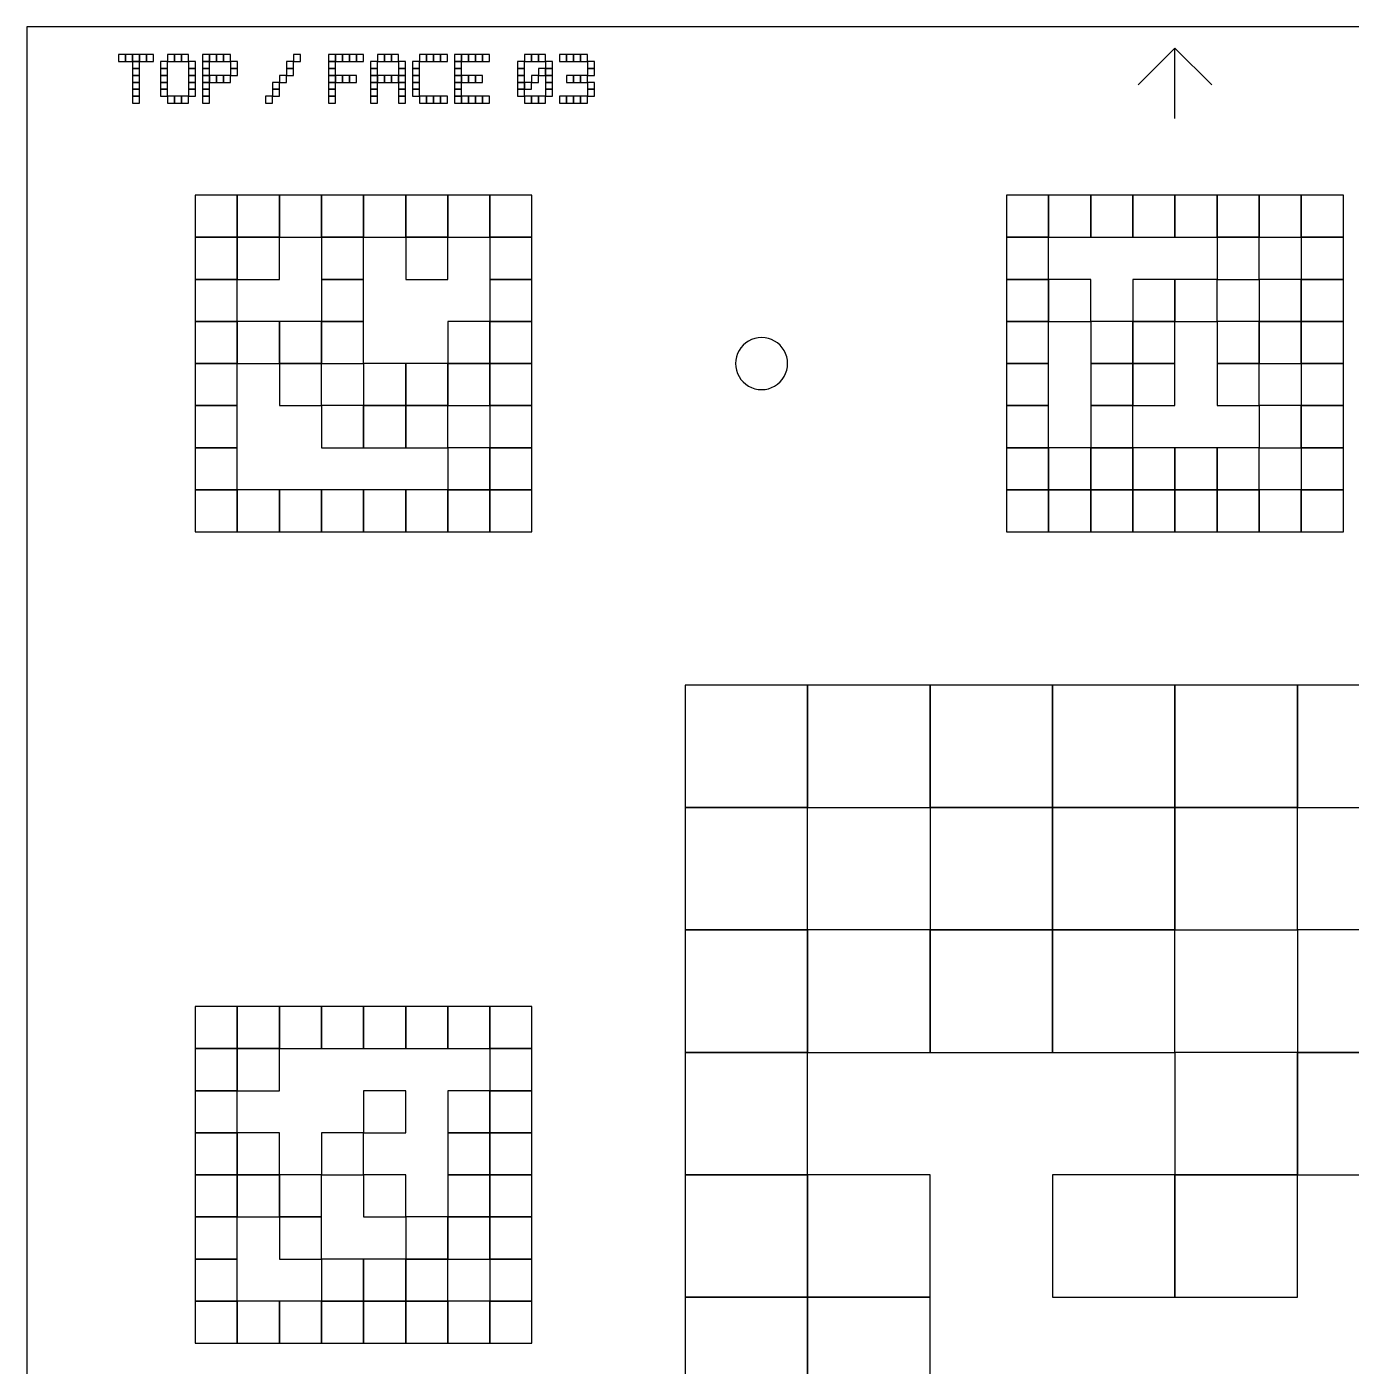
# Model space of a CAD drawing. Extents: x 0 to 150, y 0 to 150.
# Drawn here: x 0 to 86.5, y 62.5 to 150 of the extents above; entities that cross this region are included whole.
import ezdxf

# ---------------------------------------------------------------- set-up
doc = ezdxf.new("R2010")
doc.units = 0
for name, color, linetype in [('BLACK_POCKET', 7, 'CONTINUOUS'), ('BOARD_TEXT', 2, 'CONTINUOUS'), ('CUT', 1, 'CONTINUOUS'), ('MOUNT_HOLE', 5, 'CONTINUOUS'), ('ORIENTATION', 1, 'CONTINUOUS')]:
    doc.layers.add(name, color=color, linetype=linetype)

msp = doc.modelspace()

# ---------------------------------------------------------------- linework, layer by layer
at = {"layer": 'BLACK_POCKET'}
for p, q in [((13.75, 139), (11, 139)), ((11, 139), (11, 136.25)), ((13.75, 136.25), (13.75, 139)), ((16.5, 139), (13.75, 139)), ((13.75, 139), (13.75, 136.25)), ((16.5, 136.25), (16.5, 139)), ((19.25, 139), (16.5, 139)), ((16.5, 139), (16.5, 136.25)), ((19.25, 136.25), (19.25, 139)), ((22, 139), (19.25, 139)), ((19.25, 139), (19.25, 136.25)), ((22, 136.25), (22, 139)), ((24.75, 139), (22, 139)), ((22, 139), (22, 136.25)), ((24.75, 136.25), (24.75, 139)), ((27.5, 139), (24.75, 139)), ((24.75, 139), (24.75, 136.25)), ((27.5, 136.25), (27.5, 139)), ((30.25, 139), (27.5, 139)), ((27.5, 139), (27.5, 136.25)), ((30.25, 136.25), (30.25, 139)), ((33, 139), (30.25, 139)), ((30.25, 139), (30.25, 136.25)), ((33, 136.25), (33, 139)), ((66.75, 139), (64, 139)), ((64, 139), (64, 136.25)), ((66.75, 136.25), (66.75, 139)), ((69.5, 139), (66.75, 139)), ((66.75, 139), (66.75, 136.25)), ((69.5, 136.25), (69.5, 139)), ((72.25, 139), (69.5, 139)), ((69.5, 139), (69.5, 136.25)), ((72.25, 136.25), (72.25, 139)), ((75, 139), (72.25, 139)), ((72.25, 139), (72.25, 136.25)), ((75, 136.25), (75, 139)), ((77.75, 139), (75, 139)), ((75, 139), (75, 136.25)), ((77.75, 136.25), (77.75, 139)), ((80.5, 139), (77.75, 139)), ((77.75, 139), (77.75, 136.25)), ((80.5, 136.25), (80.5, 139)), ((83.25, 139), (80.5, 139)), ((80.5, 139), (80.5, 136.25)), ((83.25, 136.25), (83.25, 139)), ((86, 139), (83.25, 139)), ((83.25, 139), (83.25, 136.25)), ((86, 136.25), (86, 139)), ((11, 136.25), (13.75, 136.25)), ((13.75, 136.25), (11, 136.25)), ((11, 136.25), (11, 133.5)), ((13.75, 136.25), (16.5, 136.25)), ((13.75, 133.5), (13.75, 136.25)), ((16.5, 136.25), (13.75, 136.25)), ((13.75, 136.25), (13.75, 133.5)), ((16.5, 136.25), (19.25, 136.25)), ((16.5, 133.5), (16.5, 136.25)), ((19.25, 136.25), (22, 136.25)), ((22, 136.25), (19.25, 136.25)), ((19.25, 136.25), (19.25, 133.5)), ((22, 136.25), (24.75, 136.25)), ((22, 133.5), (22, 136.25)), ((24.75, 136.25), (27.5, 136.25)), ((27.5, 136.25), (24.75, 136.25)), ((24.75, 136.25), (24.75, 133.5)), ((27.5, 136.25), (30.25, 136.25)), ((27.5, 133.5), (27.5, 136.25)), ((30.25, 136.25), (33, 136.25)), ((33, 136.25), (30.25, 136.25)), ((30.25, 136.25), (30.25, 133.5)), ((33, 133.5), (33, 136.25)), ((64, 136.25), (66.75, 136.25)), ((66.75, 136.25), (64, 136.25)), ((64, 136.25), (64, 133.5)), ((66.75, 136.25), (69.5, 136.25)), ((66.75, 133.5), (66.75, 136.25)), ((69.5, 136.25), (72.25, 136.25)), ((72.25, 136.25), (75, 136.25)), ((75, 136.25), (77.75, 136.25)), ((77.75, 136.25), (80.5, 136.25)), ((80.5, 136.25), (77.75, 136.25)), ((77.75, 136.25), (77.75, 133.5)), ((80.5, 136.25), (83.25, 136.25)), ((80.5, 133.5), (80.5, 136.25)), ((83.25, 136.25), (86, 136.25)), ((86, 136.25), (83.25, 136.25)), ((83.25, 136.25), (83.25, 133.5)), ((86, 133.5), (86, 136.25)), ((11, 133.5), (13.75, 133.5)), ((13.75, 133.5), (11, 133.5)), ((11, 133.5), (11, 130.75)), ((13.75, 133.5), (16.5, 133.5)), ((13.75, 130.75), (13.75, 133.5)), ((19.25, 133.5), (22, 133.5)), ((22, 133.5), (19.25, 133.5)), ((19.25, 133.5), (19.25, 130.75)), ((22, 130.75), (22, 133.5)), ((24.75, 133.5), (27.5, 133.5)), ((30.25, 133.5), (33, 133.5)), ((33, 133.5), (30.25, 133.5)), ((30.25, 133.5), (30.25, 130.75)), ((33, 130.75), (33, 133.5)), ((64, 133.5), (66.75, 133.5)), ((66.75, 133.5), (64, 133.5)), ((64, 133.5), (64, 130.75)), ((66.75, 130.75), (66.75, 133.5)), ((69.5, 133.5), (66.75, 133.5)), ((66.75, 133.5), (66.75, 130.75)), ((69.5, 130.75), (69.5, 133.5)), ((75, 133.5), (72.25, 133.5)), ((72.25, 133.5), (72.25, 130.75)), ((75, 130.75), (75, 133.5)), ((77.75, 133.5), (75, 133.5)), ((75, 133.5), (75, 130.75)), ((77.75, 133.5), (80.5, 133.5)), ((77.75, 130.75), (77.75, 133.5)), ((83.25, 133.5), (80.5, 133.5)), ((80.5, 133.5), (80.5, 130.75)), ((83.25, 133.5), (86, 133.5)), ((83.25, 130.75), (83.25, 133.5)), ((86, 133.5), (83.25, 133.5)), ((83.25, 133.5), (83.25, 130.75)), ((86, 130.75), (86, 133.5)), ((11, 130.75), (13.75, 130.75)), ((13.75, 130.75), (11, 130.75)), ((11, 130.75), (11, 128)), ((13.75, 128), (13.75, 130.75)), ((16.5, 130.75), (13.75, 130.75)), ((13.75, 130.75), (13.75, 128)), ((16.5, 128), (16.5, 130.75)), ((19.25, 130.75), (16.5, 130.75)), ((16.5, 130.75), (16.5, 128)), ((19.25, 130.75), (22, 130.75)), ((19.25, 128), (19.25, 130.75)), ((22, 130.75), (19.25, 130.75)), ((19.25, 130.75), (19.25, 128)), ((22, 128), (22, 130.75)), ((30.25, 130.75), (27.5, 130.75)), ((27.5, 130.75), (27.5, 128)), ((30.25, 130.75), (33, 130.75)), ((30.25, 128), (30.25, 130.75)), ((33, 130.75), (30.25, 130.75)), ((30.25, 130.75), (30.25, 128)), ((33, 128), (33, 130.75)), ((64, 130.75), (66.75, 130.75)), ((66.75, 130.75), (64, 130.75)), ((64, 130.75), (64, 128)), ((66.75, 130.75), (69.5, 130.75)), ((66.75, 128), (66.75, 130.75)), ((72.25, 130.75), (69.5, 130.75)), ((69.5, 130.75), (69.5, 128)), ((72.25, 130.75), (75, 130.75)), ((72.25, 128), (72.25, 130.75)), ((75, 130.75), (72.25, 130.75)), ((72.25, 130.75), (72.25, 128)), ((75, 130.75), (77.75, 130.75)), ((75, 128), (75, 130.75)), ((80.5, 130.75), (77.75, 130.75)), ((77.75, 130.75), (77.75, 128)), ((80.5, 130.75), (83.25, 130.75)), ((80.5, 128), (80.5, 130.75)), ((83.25, 130.75), (80.5, 130.75)), ((80.5, 130.75), (80.5, 128)), ((83.25, 130.75), (86, 130.75)), ((83.25, 128), (83.25, 130.75)), ((86, 130.75), (83.25, 130.75)), ((83.25, 130.75), (83.25, 128)), ((86, 128), (86, 130.75)), ((11, 128), (13.75, 128)), ((13.75, 128), (11, 128)), ((11, 128), (11, 125.25)), ((13.75, 128), (16.5, 128)), ((13.75, 125.25), (13.75, 128)), ((16.5, 128), (19.25, 128)), ((19.25, 128), (16.5, 128)), ((16.5, 128), (16.5, 125.25)), ((19.25, 128), (22, 128)), ((19.25, 125.25), (19.25, 128)), ((24.75, 128), (22, 128)), ((22, 128), (22, 125.25)), ((24.75, 125.25), (24.75, 128)), ((27.5, 128), (24.75, 128)), ((24.75, 128), (24.75, 125.25)), ((27.5, 128), (30.25, 128)), ((27.5, 125.25), (27.5, 128)), ((30.25, 128), (27.5, 128)), ((27.5, 128), (27.5, 125.25)), ((30.25, 128), (33, 128)), ((30.25, 125.25), (30.25, 128)), ((33, 128), (30.25, 128)), ((30.25, 128), (30.25, 125.25)), ((33, 125.25), (33, 128)), ((64, 128), (66.75, 128)), ((66.75, 128), (64, 128)), ((64, 128), (64, 125.25)), ((66.75, 125.25), (66.75, 128)), ((69.5, 128), (72.25, 128)), ((72.25, 128), (69.5, 128)), ((69.5, 128), (69.5, 125.25)), ((72.25, 128), (75, 128)), ((72.25, 125.25), (72.25, 128)), ((75, 128), (72.25, 128)), ((72.25, 128), (72.25, 125.25)), ((75, 125.25), (75, 128)), ((77.75, 128), (80.5, 128)), ((80.5, 128), (77.75, 128)), ((77.75, 128), (77.75, 125.25)), ((80.5, 128), (83.25, 128)), ((80.5, 125.25), (80.5, 128)), ((83.25, 128), (86, 128)), ((86, 128), (83.25, 128)), ((83.25, 128), (83.25, 125.25)), ((86, 125.25), (86, 128)), ((11, 125.25), (13.75, 125.25)), ((13.75, 125.25), (11, 125.25)), ((11, 125.25), (11, 122.5)), ((13.75, 122.5), (13.75, 125.25)), ((16.5, 125.25), (19.25, 125.25)), ((22, 125.25), (19.25, 125.25)), ((19.25, 125.25), (19.25, 122.5)), ((22, 125.25), (24.75, 125.25)), ((22, 122.5), (22, 125.25)), ((24.75, 125.25), (22, 125.25)), ((22, 125.25), (22, 122.5)), ((24.75, 125.25), (27.5, 125.25)), ((24.75, 122.5), (24.75, 125.25)), ((27.5, 125.25), (24.75, 125.25)), ((24.75, 125.25), (24.75, 122.5)), ((27.5, 125.25), (30.25, 125.25)), ((27.5, 122.5), (27.5, 125.25)), ((30.25, 125.25), (33, 125.25)), ((33, 125.25), (30.25, 125.25)), ((30.25, 125.25), (30.25, 122.5)), ((33, 122.5), (33, 125.25)), ((64, 125.25), (66.75, 125.25)), ((66.75, 125.25), (64, 125.25)), ((64, 125.25), (64, 122.5)), ((66.75, 122.5), (66.75, 125.25)), ((69.5, 125.25), (72.25, 125.25)), ((72.25, 125.25), (69.5, 125.25)), ((69.5, 125.25), (69.5, 122.5)), ((72.25, 125.25), (75, 125.25)), ((72.25, 122.5), (72.25, 125.25)), ((77.75, 125.25), (80.5, 125.25)), ((83.25, 125.25), (80.5, 125.25)), ((80.5, 125.25), (80.5, 122.5)), ((83.25, 125.25), (86, 125.25)), ((83.25, 122.5), (83.25, 125.25)), ((86, 125.25), (83.25, 125.25)), ((83.25, 125.25), (83.25, 122.5)), ((86, 122.5), (86, 125.25)), ((11, 122.5), (13.75, 122.5)), ((13.75, 122.5), (11, 122.5)), ((11, 122.5), (11, 119.75)), ((13.75, 119.75), (13.75, 122.5)), ((19.25, 122.5), (22, 122.5)), ((22, 122.5), (24.75, 122.5)), ((24.75, 122.5), (27.5, 122.5)), ((30.25, 122.5), (27.5, 122.5)), ((27.5, 122.5), (27.5, 119.75)), ((30.25, 122.5), (33, 122.5)), ((30.25, 119.75), (30.25, 122.5)), ((33, 122.5), (30.25, 122.5)), ((30.25, 122.5), (30.25, 119.75)), ((33, 119.75), (33, 122.5)), ((64, 122.5), (66.75, 122.5)), ((66.75, 122.5), (64, 122.5)), ((64, 122.5), (64, 119.75)), ((66.75, 119.75), (66.75, 122.5)), ((69.5, 122.5), (66.75, 122.5)), ((66.75, 122.5), (66.75, 119.75)), ((69.5, 122.5), (72.25, 122.5)), ((69.5, 119.75), (69.5, 122.5)), ((72.25, 122.5), (69.5, 122.5)), ((69.5, 122.5), (69.5, 119.75)), ((72.25, 119.75), (72.25, 122.5)), ((75, 122.5), (72.25, 122.5)), ((72.25, 122.5), (72.25, 119.75)), ((75, 119.75), (75, 122.5)), ((77.75, 122.5), (75, 122.5)), ((75, 122.5), (75, 119.75)), ((77.75, 119.75), (77.75, 122.5)), ((80.5, 122.5), (77.75, 122.5)), ((77.75, 122.5), (77.75, 119.75)), ((80.5, 122.5), (83.25, 122.5)), ((80.5, 119.75), (80.5, 122.5)), ((83.25, 122.5), (86, 122.5)), ((86, 122.5), (83.25, 122.5)), ((83.25, 122.5), (83.25, 119.75)), ((86, 119.75), (86, 122.5)), ((11, 119.75), (13.75, 119.75)), ((13.75, 119.75), (11, 119.75)), ((11, 119.75), (11, 117)), ((13.75, 117), (13.75, 119.75)), ((16.5, 119.75), (13.75, 119.75)), ((13.75, 119.75), (13.75, 117)), ((16.5, 117), (16.5, 119.75)), ((19.25, 119.75), (16.5, 119.75)), ((16.5, 119.75), (16.5, 117)), ((19.25, 117), (19.25, 119.75)), ((22, 119.75), (19.25, 119.75)), ((19.25, 119.75), (19.25, 117)), ((22, 117), (22, 119.75)), ((24.75, 119.75), (22, 119.75)), ((22, 119.75), (22, 117)), ((24.75, 117), (24.75, 119.75)), ((27.5, 119.75), (24.75, 119.75)), ((24.75, 119.75), (24.75, 117)), ((27.5, 119.75), (30.25, 119.75)), ((27.5, 117), (27.5, 119.75)), ((30.25, 119.75), (27.5, 119.75)), ((27.5, 119.75), (27.5, 117)), ((30.25, 119.75), (33, 119.75)), ((30.25, 117), (30.25, 119.75)), ((33, 119.75), (30.25, 119.75)), ((30.25, 119.75), (30.25, 117)), ((33, 117), (33, 119.75)), ((64, 119.75), (66.75, 119.75)), ((66.75, 119.75), (64, 119.75)), ((64, 119.75), (64, 117)), ((66.75, 119.75), (69.5, 119.75)), ((66.75, 117), (66.75, 119.75)), ((69.5, 119.75), (66.75, 119.75)), ((66.75, 119.75), (66.75, 117)), ((69.5, 119.75), (72.25, 119.75)), ((69.5, 117), (69.5, 119.75)), ((72.25, 119.75), (69.5, 119.75)), ((69.5, 119.75), (69.5, 117)), ((72.25, 119.75), (75, 119.75)), ((72.25, 117), (72.25, 119.75)), ((75, 119.75), (72.25, 119.75)), ((72.25, 119.75), (72.25, 117)), ((75, 119.75), (77.75, 119.75)), ((75, 117), (75, 119.75)), ((77.75, 119.75), (75, 119.75)), ((75, 119.75), (75, 117)), ((77.75, 119.75), (80.5, 119.75)), ((77.75, 117), (77.75, 119.75)), ((80.5, 119.75), (77.75, 119.75)), ((77.75, 119.75), (77.75, 117)), ((80.5, 117), (80.5, 119.75)), ((83.25, 119.75), (80.5, 119.75)), ((80.5, 119.75), (80.5, 117)), ((83.25, 119.75), (86, 119.75)), ((83.25, 117), (83.25, 119.75)), ((86, 119.75), (83.25, 119.75)), ((83.25, 119.75), (83.25, 117)), ((86, 117), (86, 119.75)), ((11, 117), (13.75, 117)), ((13.75, 117), (16.5, 117)), ((16.5, 117), (19.25, 117)), ((19.25, 117), (22, 117)), ((22, 117), (24.75, 117)), ((24.75, 117), (27.5, 117)), ((27.5, 117), (30.25, 117)), ((30.25, 117), (33, 117)), ((64, 117), (66.75, 117)), ((66.75, 117), (69.5, 117)), ((69.5, 117), (72.25, 117)), ((72.25, 117), (75, 117)), ((75, 117), (77.75, 117)), ((77.75, 117), (80.5, 117)), ((80.5, 117), (83.25, 117)), ((83.25, 117), (86, 117)), ((51, 107), (43, 107)), ((43, 107), (43, 99)), ((51, 99), (51, 107)), ((59, 107), (51, 107)), ((51, 107), (51, 99)), ((59, 99), (59, 107)), ((67, 107), (59, 107)), ((59, 107), (59, 99)), ((67, 99), (67, 107)), ((75, 107), (67, 107)), ((67, 107), (67, 99)), ((75, 99), (75, 107)), ((83, 107), (75, 107)), ((75, 107), (75, 99)), ((83, 99), (83, 107)), ((91, 107), (83, 107)), ((83, 107), (83, 99)), ((43, 99), (51, 99)), ((51, 99), (43, 99)), ((43, 99), (43, 91)), ((51, 99), (59, 99)), ((51, 91), (51, 99)), ((59, 99), (67, 99)), ((67, 99), (59, 99)), ((59, 99), (59, 91)), ((67, 99), (75, 99)), ((67, 91), (67, 99)), ((75, 99), (67, 99)), ((67, 99), (67, 91)), ((75, 99), (83, 99)), ((75, 91), (75, 99)), ((83, 99), (75, 99)), ((75, 99), (75, 91)), ((83, 99), (91, 99)), ((83, 91), (83, 99)), ((43, 91), (51, 91)), ((51, 91), (43, 91)), ((43, 91), (43, 83)), ((51, 83), (51, 91)), ((59, 91), (51, 91)), ((51, 91), (51, 83)), ((59, 91), (67, 91)), ((59, 83), (59, 91)), ((67, 91), (59, 91)), ((59, 91), (59, 83)), ((67, 91), (75, 91)), ((67, 83), (67, 91)), ((75, 91), (67, 91)), ((67, 91), (67, 83)), ((75, 91), (83, 91)), ((75, 83), (75, 91)), ((91, 91), (83, 91)), ((83, 91), (83, 83)), ((13.75, 86), (11, 86)), ((11, 86), (11, 83.25)), ((13.75, 83.25), (13.75, 86)), ((16.5, 86), (13.75, 86)), ((13.75, 86), (13.75, 83.25)), ((16.5, 83.25), (16.5, 86)), ((19.25, 86), (16.5, 86)), ((16.5, 86), (16.5, 83.25)), ((19.25, 83.25), (19.25, 86)), ((22, 86), (19.25, 86)), ((19.25, 86), (19.25, 83.25)), ((22, 83.25), (22, 86)), ((24.75, 86), (22, 86)), ((22, 86), (22, 83.25)), ((24.75, 83.25), (24.75, 86)), ((27.5, 86), (24.75, 86)), ((24.75, 86), (24.75, 83.25)), ((27.5, 83.25), (27.5, 86)), ((30.25, 86), (27.5, 86)), ((27.5, 86), (27.5, 83.25)), ((30.25, 83.25), (30.25, 86)), ((33, 86), (30.25, 86)), ((30.25, 86), (30.25, 83.25)), ((33, 83.25), (33, 86)), ((11, 83.25), (13.75, 83.25)), ((13.75, 83.25), (11, 83.25)), ((11, 83.25), (11, 80.5)), ((13.75, 83.25), (16.5, 83.25)), ((13.75, 80.5), (13.75, 83.25)), ((16.5, 83.25), (13.75, 83.25)), ((13.75, 83.25), (13.75, 80.5)), ((16.5, 83.25), (19.25, 83.25)), ((16.5, 80.5), (16.5, 83.25)), ((19.25, 83.25), (22, 83.25)), ((22, 83.25), (24.75, 83.25)), ((24.75, 83.25), (27.5, 83.25)), ((27.5, 83.25), (30.25, 83.25)), ((30.25, 83.25), (33, 83.25)), ((33, 83.25), (30.25, 83.25)), ((30.25, 83.25), (30.25, 80.5)), ((33, 80.5), (33, 83.25)), ((43, 83), (51, 83)), ((51, 83), (43, 83)), ((43, 83), (43, 75)), ((51, 83), (59, 83)), ((51, 75), (51, 83)), ((59, 83), (67, 83)), ((67, 83), (75, 83)), ((83, 83), (75, 83)), ((75, 83), (75, 75)), ((83, 83), (91, 83)), ((83, 75), (83, 83)), ((91, 83), (83, 83)), ((83, 83), (83, 75)), ((11, 80.5), (13.75, 80.5)), ((13.75, 80.5), (11, 80.5)), ((11, 80.5), (11, 77.75)), ((13.75, 80.5), (16.5, 80.5)), ((13.75, 77.75), (13.75, 80.5)), ((24.75, 80.5), (22, 80.5)), ((22, 80.5), (22, 77.75)), ((24.75, 77.75), (24.75, 80.5)), ((30.25, 80.5), (27.5, 80.5)), ((27.5, 80.5), (27.5, 77.75)), ((30.25, 80.5), (33, 80.5)), ((30.25, 77.75), (30.25, 80.5)), ((33, 80.5), (30.25, 80.5)), ((30.25, 80.5), (30.25, 77.75)), ((33, 77.75), (33, 80.5)), ((11, 77.75), (13.75, 77.75)), ((13.75, 77.75), (11, 77.75)), ((11, 77.75), (11, 75)), ((13.75, 75), (13.75, 77.75)), ((16.5, 77.75), (13.75, 77.75)), ((13.75, 77.75), (13.75, 75)), ((16.5, 75), (16.5, 77.75)), ((22, 77.75), (19.25, 77.75)), ((19.25, 77.75), (19.25, 75)), ((22, 77.75), (24.75, 77.75)), ((22, 75), (22, 77.75)), ((27.5, 77.75), (30.25, 77.75)), ((30.25, 77.75), (27.5, 77.75)), ((27.5, 77.75), (27.5, 75)), ((30.25, 77.75), (33, 77.75)), ((30.25, 75), (30.25, 77.75)), ((33, 77.75), (30.25, 77.75)), ((30.25, 77.75), (30.25, 75)), ((33, 75), (33, 77.75)), ((11, 75), (13.75, 75)), ((13.75, 75), (11, 75)), ((11, 75), (11, 72.25)), ((13.75, 75), (16.5, 75)), ((13.75, 72.25), (13.75, 75)), ((16.5, 75), (13.75, 75)), ((13.75, 75), (13.75, 72.25)), ((16.5, 72.25), (16.5, 75)), ((19.25, 75), (16.5, 75)), ((16.5, 75), (16.5, 72.25)), ((19.25, 75), (22, 75)), ((19.25, 72.25), (19.25, 75)), ((24.75, 75), (22, 75)), ((22, 75), (22, 72.25)), ((24.75, 72.25), (24.75, 75)), ((27.5, 75), (30.25, 75)), ((30.25, 75), (27.5, 75)), ((27.5, 75), (27.5, 72.25)), ((30.25, 75), (33, 75)), ((30.25, 72.25), (30.25, 75)), ((33, 75), (30.25, 75)), ((30.25, 75), (30.25, 72.25)), ((33, 72.25), (33, 75)), ((43, 75), (51, 75)), ((51, 75), (43, 75)), ((43, 75), (43, 67)), ((51, 67), (51, 75)), ((59, 75), (51, 75)), ((51, 75), (51, 67)), ((59, 67), (59, 75)), ((75, 75), (67, 75)), ((67, 75), (67, 67)), ((75, 75), (83, 75)), ((75, 67), (75, 75)), ((83, 75), (75, 75)), ((75, 75), (75, 67)), ((83, 75), (91, 75)), ((83, 67), (83, 75)), ((11, 72.25), (13.75, 72.25)), ((13.75, 72.25), (11, 72.25)), ((11, 72.25), (11, 69.5)), ((13.75, 72.25), (16.5, 72.25)), ((13.75, 69.5), (13.75, 72.25)), ((16.5, 72.25), (19.25, 72.25)), ((19.25, 72.25), (16.5, 72.25)), ((16.5, 72.25), (16.5, 69.5)), ((19.25, 69.5), (19.25, 72.25)), ((22, 72.25), (24.75, 72.25)), ((27.5, 72.25), (24.75, 72.25)), ((24.75, 72.25), (24.75, 69.5)), ((27.5, 72.25), (30.25, 72.25)), ((27.5, 69.5), (27.5, 72.25)), ((30.25, 72.25), (27.5, 72.25)), ((27.5, 72.25), (27.5, 69.5)), ((30.25, 72.25), (33, 72.25)), ((30.25, 69.5), (30.25, 72.25)), ((33, 72.25), (30.25, 72.25)), ((30.25, 72.25), (30.25, 69.5)), ((33, 69.5), (33, 72.25)), ((11, 69.5), (13.75, 69.5)), ((13.75, 69.5), (11, 69.5)), ((11, 69.5), (11, 66.75)), ((13.75, 66.75), (13.75, 69.5)), ((16.5, 69.5), (19.25, 69.5)), ((22, 69.5), (19.25, 69.5)), ((19.25, 69.5), (19.25, 66.75)), ((22, 66.75), (22, 69.5)), ((24.75, 69.5), (22, 69.5)), ((22, 69.5), (22, 66.75)), ((24.75, 69.5), (27.5, 69.5)), ((24.75, 66.75), (24.75, 69.5)), ((27.5, 69.5), (24.75, 69.5)), ((24.75, 69.5), (24.75, 66.75)), ((27.5, 69.5), (30.25, 69.5)), ((27.5, 66.75), (27.5, 69.5)), ((30.25, 69.5), (33, 69.5)), ((33, 69.5), (30.25, 69.5)), ((30.25, 69.5), (30.25, 66.75)), ((33, 66.75), (33, 69.5)), ((11, 66.75), (13.75, 66.75)), ((13.75, 66.75), (11, 66.75)), ((11, 66.75), (11, 64)), ((13.75, 64), (13.75, 66.75)), ((16.5, 66.75), (13.75, 66.75)), ((13.75, 66.75), (13.75, 64)), ((16.5, 64), (16.5, 66.75)), ((19.25, 66.75), (16.5, 66.75)), ((16.5, 66.75), (16.5, 64)), ((19.25, 66.75), (22, 66.75)), ((19.25, 64), (19.25, 66.75)), ((22, 66.75), (19.25, 66.75)), ((19.25, 66.75), (19.25, 64)), ((22, 66.75), (24.75, 66.75)), ((22, 64), (22, 66.75)), ((24.75, 66.75), (22, 66.75)), ((22, 66.75), (22, 64)), ((24.75, 66.75), (27.5, 66.75)), ((24.75, 64), (24.75, 66.75)), ((27.5, 66.75), (24.75, 66.75)), ((24.75, 66.75), (24.75, 64)), ((27.5, 64), (27.5, 66.75)), ((30.25, 66.75), (27.5, 66.75)), ((27.5, 66.75), (27.5, 64)), ((30.25, 66.75), (33, 66.75)), ((30.25, 64), (30.25, 66.75)), ((33, 66.75), (30.25, 66.75)), ((30.25, 66.75), (30.25, 64)), ((33, 64), (33, 66.75)), ((43, 67), (51, 67)), ((51, 67), (43, 67)), ((43, 67), (43, 59)), ((51, 67), (59, 67)), ((51, 59), (51, 67)), ((59, 67), (51, 67)), ((51, 67), (51, 59)), ((59, 59), (59, 67)), ((67, 67), (75, 67)), ((75, 67), (83, 67)), ((11, 64), (13.75, 64)), ((13.75, 64), (16.5, 64)), ((16.5, 64), (19.25, 64)), ((19.25, 64), (22, 64)), ((22, 64), (24.75, 64)), ((24.75, 64), (27.5, 64)), ((27.5, 64), (30.25, 64)), ((30.25, 64), (33, 64))]:
    msp.add_line(p, q, dxfattribs=at)
at = {"layer": 'BOARD_TEXT'}
for p, q in [((6.457143, 148.2), (6, 148.2)), ((6, 148.2), (6, 147.742857)), ((6.457143, 147.742857), (6.457143, 148.2)), ((6.914286, 148.2), (6.457143, 148.2)), ((6.457143, 148.2), (6.457143, 147.742857)), ((6.914286, 147.742857), (6.914286, 148.2)), ((7.371429, 148.2), (6.914286, 148.2)), ((6.914286, 148.2), (6.914286, 147.742857)), ((7.371429, 147.742857), (7.371429, 148.2)), ((7.828571, 148.2), (7.371429, 148.2)), ((7.371429, 148.2), (7.371429, 147.742857)), ((7.828571, 147.742857), (7.828571, 148.2)), ((8.285714, 148.2), (7.828571, 148.2)), ((7.828571, 148.2), (7.828571, 147.742857)), ((8.285714, 147.742857), (8.285714, 148.2)), ((9.657143, 148.2), (9.2, 148.2)), ((9.2, 148.2), (9.2, 147.742857)), ((9.657143, 147.742857), (9.657143, 148.2)), ((10.114286, 148.2), (9.657143, 148.2)), ((9.657143, 148.2), (9.657143, 147.742857)), ((10.114286, 147.742857), (10.114286, 148.2)), ((10.571429, 148.2), (10.114286, 148.2)), ((10.114286, 148.2), (10.114286, 147.742857)), ((10.571429, 147.742857), (10.571429, 148.2)), ((11.942857, 148.2), (11.485714, 148.2)), ((11.485714, 148.2), (11.485714, 147.742857)), ((11.942857, 147.742857), (11.942857, 148.2)), ((12.4, 148.2), (11.942857, 148.2)), ((11.942857, 148.2), (11.942857, 147.742857)), ((12.4, 147.742857), (12.4, 148.2)), ((12.857143, 148.2), (12.4, 148.2)), ((12.4, 148.2), (12.4, 147.742857)), ((12.857143, 147.742857), (12.857143, 148.2)), ((13.314286, 148.2), (12.857143, 148.2)), ((12.857143, 148.2), (12.857143, 147.742857)), ((13.314286, 147.742857), (13.314286, 148.2)), ((17.885714, 148.2), (17.428571, 148.2)), ((17.428571, 148.2), (17.428571, 147.742857)), ((17.885714, 147.742857), (17.885714, 148.2)), ((20.171429, 148.2), (19.714286, 148.2)), ((19.714286, 148.2), (19.714286, 147.742857)), ((20.171429, 147.742857), (20.171429, 148.2)), ((20.628571, 148.2), (20.171429, 148.2)), ((20.171429, 148.2), (20.171429, 147.742857)), ((20.628571, 147.742857), (20.628571, 148.2)), ((21.085714, 148.2), (20.628571, 148.2)), ((20.628571, 148.2), (20.628571, 147.742857)), ((21.085714, 147.742857), (21.085714, 148.2)), ((21.542857, 148.2), (21.085714, 148.2)), ((21.085714, 148.2), (21.085714, 147.742857)), ((21.542857, 147.742857), (21.542857, 148.2)), ((22, 148.2), (21.542857, 148.2)), ((21.542857, 148.2), (21.542857, 147.742857)), ((22, 147.742857), (22, 148.2)), ((23.371429, 148.2), (22.914286, 148.2)), ((22.914286, 148.2), (22.914286, 147.742857)), ((23.371429, 147.742857), (23.371429, 148.2)), ((23.828571, 148.2), (23.371429, 148.2)), ((23.371429, 148.2), (23.371429, 147.742857)), ((23.828571, 147.742857), (23.828571, 148.2)), ((24.285714, 148.2), (23.828571, 148.2)), ((23.828571, 148.2), (23.828571, 147.742857)), ((24.285714, 147.742857), (24.285714, 148.2)), ((26.114286, 148.2), (25.657143, 148.2)), ((25.657143, 148.2), (25.657143, 147.742857)), ((26.114286, 147.742857), (26.114286, 148.2)), ((26.571429, 148.2), (26.114286, 148.2)), ((26.114286, 148.2), (26.114286, 147.742857)), ((26.571429, 147.742857), (26.571429, 148.2)), ((27.028571, 148.2), (26.571429, 148.2)), ((26.571429, 148.2), (26.571429, 147.742857)), ((27.028571, 147.742857), (27.028571, 148.2)), ((27.485714, 148.2), (27.028571, 148.2)), ((27.028571, 148.2), (27.028571, 147.742857)), ((27.485714, 147.742857), (27.485714, 148.2)), ((28.4, 148.2), (27.942857, 148.2)), ((27.942857, 148.2), (27.942857, 147.742857)), ((28.4, 147.742857), (28.4, 148.2)), ((28.857143, 148.2), (28.4, 148.2)), ((28.4, 148.2), (28.4, 147.742857)), ((28.857143, 147.742857), (28.857143, 148.2)), ((29.314286, 148.2), (28.857143, 148.2)), ((28.857143, 148.2), (28.857143, 147.742857)), ((29.314286, 147.742857), (29.314286, 148.2)), ((29.771429, 148.2), (29.314286, 148.2)), ((29.314286, 148.2), (29.314286, 147.742857)), ((29.771429, 147.742857), (29.771429, 148.2)), ((30.228571, 148.2), (29.771429, 148.2)), ((29.771429, 148.2), (29.771429, 147.742857)), ((30.228571, 147.742857), (30.228571, 148.2)), ((32.971429, 148.2), (32.514286, 148.2)), ((32.514286, 148.2), (32.514286, 147.742857)), ((32.971429, 147.742857), (32.971429, 148.2)), ((33.428571, 148.2), (32.971429, 148.2)), ((32.971429, 148.2), (32.971429, 147.742857)), ((33.428571, 147.742857), (33.428571, 148.2)), ((33.885714, 148.2), (33.428571, 148.2)), ((33.428571, 148.2), (33.428571, 147.742857)), ((33.885714, 147.742857), (33.885714, 148.2)), ((35.257143, 148.2), (34.8, 148.2)), ((34.8, 148.2), (34.8, 147.742857)), ((35.257143, 147.742857), (35.257143, 148.2)), ((35.714286, 148.2), (35.257143, 148.2)), ((35.257143, 148.2), (35.257143, 147.742857)), ((35.714286, 147.742857), (35.714286, 148.2)), ((36.171429, 148.2), (35.714286, 148.2)), ((35.714286, 148.2), (35.714286, 147.742857)), ((36.171429, 147.742857), (36.171429, 148.2)), ((36.628571, 148.2), (36.171429, 148.2)), ((36.171429, 148.2), (36.171429, 147.742857)), ((36.628571, 147.742857), (36.628571, 148.2)), ((6, 147.742857), (6.457143, 147.742857)), ((6.457143, 147.742857), (6.914286, 147.742857)), ((6.914286, 147.742857), (7.371429, 147.742857)), ((7.371429, 147.742857), (6.914286, 147.742857)), ((6.914286, 147.742857), (6.914286, 147.285714)), ((6.914286, 147.285714), (7.371429, 147.285714)), ((7.371429, 147.285714), (6.914286, 147.285714)), ((6.914286, 147.285714), (6.914286, 146.828571)), ((7.371429, 147.742857), (7.828571, 147.742857)), ((7.371429, 147.285714), (7.371429, 147.742857)), ((7.371429, 146.828571), (7.371429, 147.285714)), ((7.828571, 147.742857), (8.285714, 147.742857)), ((9.2, 147.742857), (8.742857, 147.742857)), ((8.742857, 147.742857), (8.742857, 147.285714)), ((8.742857, 147.285714), (9.2, 147.285714)), ((9.2, 147.285714), (8.742857, 147.285714)), ((8.742857, 147.285714), (8.742857, 146.828571)), ((9.2, 147.742857), (9.657143, 147.742857)), ((9.2, 147.285714), (9.2, 147.742857)), ((9.2, 146.828571), (9.2, 147.285714)), ((9.657143, 147.742857), (10.114286, 147.742857)), ((10.114286, 147.742857), (10.571429, 147.742857)), ((11.028571, 147.742857), (10.571429, 147.742857)), ((10.571429, 147.742857), (10.571429, 147.285714)), ((10.571429, 147.285714), (11.028571, 147.285714)), ((11.028571, 147.285714), (10.571429, 147.285714)), ((10.571429, 147.285714), (10.571429, 146.828571)), ((11.028571, 147.285714), (11.028571, 147.742857)), ((11.028571, 146.828571), (11.028571, 147.285714)), ((11.485714, 147.742857), (11.942857, 147.742857)), ((11.942857, 147.742857), (11.485714, 147.742857)), ((11.485714, 147.742857), (11.485714, 147.285714)), ((11.485714, 147.285714), (11.942857, 147.285714)), ((11.942857, 147.285714), (11.485714, 147.285714)), ((11.485714, 147.285714), (11.485714, 146.828571)), ((11.942857, 147.742857), (12.4, 147.742857)), ((11.942857, 147.285714), (11.942857, 147.742857)), ((11.942857, 146.828571), (11.942857, 147.285714)), ((12.4, 147.742857), (12.857143, 147.742857)), ((12.857143, 147.742857), (13.314286, 147.742857)), ((13.771429, 147.742857), (13.314286, 147.742857)), ((13.314286, 147.742857), (13.314286, 147.285714)), ((13.314286, 147.285714), (13.771429, 147.285714)), ((13.771429, 147.285714), (13.314286, 147.285714)), ((13.314286, 147.285714), (13.314286, 146.828571)), ((13.771429, 147.285714), (13.771429, 147.742857)), ((13.771429, 146.828571), (13.771429, 147.285714)), ((17.428571, 147.742857), (16.971429, 147.742857)), ((16.971429, 147.742857), (16.971429, 147.285714)), ((16.971429, 147.285714), (17.428571, 147.285714)), ((17.428571, 147.285714), (16.971429, 147.285714)), ((16.971429, 147.285714), (16.971429, 146.828571)), ((17.428571, 147.742857), (17.885714, 147.742857)), ((17.428571, 147.285714), (17.428571, 147.742857)), ((17.428571, 146.828571), (17.428571, 147.285714)), ((19.714286, 147.742857), (20.171429, 147.742857)), ((20.171429, 147.742857), (19.714286, 147.742857)), ((19.714286, 147.742857), (19.714286, 147.285714)), ((19.714286, 147.285714), (20.171429, 147.285714)), ((20.171429, 147.285714), (19.714286, 147.285714)), ((19.714286, 147.285714), (19.714286, 146.828571)), ((20.171429, 147.742857), (20.628571, 147.742857)), ((20.171429, 147.285714), (20.171429, 147.742857)), ((20.171429, 146.828571), (20.171429, 147.285714)), ((20.628571, 147.742857), (21.085714, 147.742857)), ((21.085714, 147.742857), (21.542857, 147.742857)), ((21.542857, 147.742857), (22, 147.742857)), ((22.914286, 147.742857), (22.457143, 147.742857)), ((22.457143, 147.742857), (22.457143, 147.285714)), ((22.457143, 147.285714), (22.914286, 147.285714)), ((22.914286, 147.285714), (22.457143, 147.285714)), ((22.457143, 147.285714), (22.457143, 146.828571)), ((22.914286, 147.742857), (23.371429, 147.742857)), ((22.914286, 147.285714), (22.914286, 147.742857)), ((22.914286, 146.828571), (22.914286, 147.285714)), ((23.371429, 147.742857), (23.828571, 147.742857)), ((23.828571, 147.742857), (24.285714, 147.742857)), ((24.742857, 147.742857), (24.285714, 147.742857)), ((24.285714, 147.742857), (24.285714, 147.285714)), ((24.285714, 147.285714), (24.742857, 147.285714)), ((24.742857, 147.285714), (24.285714, 147.285714)), ((24.285714, 147.285714), (24.285714, 146.828571)), ((24.742857, 147.285714), (24.742857, 147.742857)), ((24.742857, 146.828571), (24.742857, 147.285714)), ((25.657143, 147.742857), (25.2, 147.742857)), ((25.2, 147.742857), (25.2, 147.285714)), ((25.2, 147.285714), (25.657143, 147.285714)), ((25.657143, 147.285714), (25.2, 147.285714)), ((25.2, 147.285714), (25.2, 146.828571)), ((25.657143, 147.742857), (26.114286, 147.742857)), ((25.657143, 147.285714), (25.657143, 147.742857)), ((25.657143, 146.828571), (25.657143, 147.285714)), ((26.114286, 147.742857), (26.571429, 147.742857)), ((26.571429, 147.742857), (27.028571, 147.742857)), ((27.028571, 147.742857), (27.485714, 147.742857)), ((27.942857, 147.742857), (28.4, 147.742857)), ((28.4, 147.742857), (27.942857, 147.742857)), ((27.942857, 147.742857), (27.942857, 147.285714)), ((27.942857, 147.285714), (28.4, 147.285714)), ((28.4, 147.285714), (27.942857, 147.285714)), ((27.942857, 147.285714), (27.942857, 146.828571)), ((28.4, 147.742857), (28.857143, 147.742857)), ((28.4, 147.285714), (28.4, 147.742857)), ((28.4, 146.828571), (28.4, 147.285714)), ((28.857143, 147.742857), (29.314286, 147.742857)), ((29.314286, 147.742857), (29.771429, 147.742857)), ((29.771429, 147.742857), (30.228571, 147.742857)), ((32.514286, 147.742857), (32.057143, 147.742857)), ((32.057143, 147.742857), (32.057143, 147.285714)), ((32.057143, 147.285714), (32.514286, 147.285714)), ((32.514286, 147.285714), (32.057143, 147.285714)), ((32.057143, 147.285714), (32.057143, 146.828571)), ((32.514286, 147.742857), (32.971429, 147.742857)), ((32.514286, 147.285714), (32.514286, 147.742857)), ((32.514286, 146.828571), (32.514286, 147.285714)), ((32.971429, 147.742857), (33.428571, 147.742857)), ((33.428571, 147.742857), (33.885714, 147.742857)), ((33.885714, 147.285714), (33.428571, 147.285714)), ((33.428571, 147.285714), (33.428571, 146.828571)), ((34.342857, 147.742857), (33.885714, 147.742857)), ((33.885714, 147.742857), (33.885714, 147.285714)), ((33.885714, 147.285714), (34.342857, 147.285714)), ((33.885714, 146.828571), (33.885714, 147.285714)), ((34.342857, 147.285714), (33.885714, 147.285714)), ((33.885714, 147.285714), (33.885714, 146.828571)), ((34.342857, 147.285714), (34.342857, 147.742857)), ((34.342857, 146.828571), (34.342857, 147.285714)), ((34.8, 147.742857), (35.257143, 147.742857)), ((35.257143, 147.742857), (35.714286, 147.742857)), ((35.714286, 147.742857), (36.171429, 147.742857)), ((36.171429, 147.742857), (36.628571, 147.742857)), ((37.085714, 147.742857), (36.628571, 147.742857)), ((36.628571, 147.742857), (36.628571, 147.285714)), ((36.628571, 147.285714), (37.085714, 147.285714)), ((37.085714, 147.285714), (36.628571, 147.285714)), ((36.628571, 147.285714), (36.628571, 146.828571)), ((37.085714, 147.285714), (37.085714, 147.742857)), ((37.085714, 146.828571), (37.085714, 147.285714)), ((6.914286, 146.828571), (7.371429, 146.828571)), ((7.371429, 146.828571), (6.914286, 146.828571)), ((6.914286, 146.828571), (6.914286, 146.371429)), ((6.914286, 146.371429), (7.371429, 146.371429)), ((7.371429, 146.371429), (6.914286, 146.371429)), ((6.914286, 146.371429), (6.914286, 145.914286)), ((7.371429, 146.371429), (7.371429, 146.828571)), ((7.371429, 145.914286), (7.371429, 146.371429)), ((8.742857, 146.828571), (9.2, 146.828571)), ((9.2, 146.828571), (8.742857, 146.828571)), ((8.742857, 146.828571), (8.742857, 146.371429)), ((8.742857, 146.371429), (9.2, 146.371429)), ((9.2, 146.371429), (8.742857, 146.371429)), ((8.742857, 146.371429), (8.742857, 145.914286)), ((9.2, 146.371429), (9.2, 146.828571)), ((9.2, 145.914286), (9.2, 146.371429)), ((10.571429, 146.828571), (11.028571, 146.828571)), ((11.028571, 146.828571), (10.571429, 146.828571)), ((10.571429, 146.828571), (10.571429, 146.371429)), ((10.571429, 146.371429), (11.028571, 146.371429)), ((11.028571, 146.371429), (10.571429, 146.371429)), ((10.571429, 146.371429), (10.571429, 145.914286)), ((11.028571, 146.371429), (11.028571, 146.828571)), ((11.028571, 145.914286), (11.028571, 146.371429)), ((11.485714, 146.828571), (11.942857, 146.828571)), ((11.942857, 146.828571), (11.485714, 146.828571)), ((11.485714, 146.828571), (11.485714, 146.371429)), ((11.485714, 146.371429), (11.942857, 146.371429)), ((11.942857, 146.371429), (11.485714, 146.371429)), ((11.485714, 146.371429), (11.485714, 145.914286)), ((11.942857, 146.371429), (11.942857, 146.828571)), ((12.4, 146.828571), (11.942857, 146.828571)), ((11.942857, 146.828571), (11.942857, 146.371429)), ((11.942857, 146.371429), (12.4, 146.371429)), ((11.942857, 145.914286), (11.942857, 146.371429)), ((12.4, 146.371429), (12.4, 146.828571)), ((12.857143, 146.828571), (12.4, 146.828571)), ((12.4, 146.828571), (12.4, 146.371429)), ((12.4, 146.371429), (12.857143, 146.371429)), ((12.857143, 146.371429), (12.857143, 146.828571)), ((13.314286, 146.828571), (12.857143, 146.828571)), ((12.857143, 146.828571), (12.857143, 146.371429)), ((12.857143, 146.371429), (13.314286, 146.371429)), ((13.314286, 146.828571), (13.771429, 146.828571)), ((13.314286, 146.371429), (13.314286, 146.828571)), ((16.514286, 146.371429), (16.057143, 146.371429)), ((16.057143, 146.371429), (16.057143, 145.914286)), ((16.971429, 146.828571), (16.514286, 146.828571)), ((16.514286, 146.828571), (16.514286, 146.371429)), ((16.514286, 146.371429), (16.971429, 146.371429)), ((16.514286, 145.914286), (16.514286, 146.371429)), ((16.971429, 146.828571), (17.428571, 146.828571)), ((16.971429, 146.371429), (16.971429, 146.828571)), ((19.714286, 146.828571), (20.171429, 146.828571)), ((20.171429, 146.828571), (19.714286, 146.828571)), ((19.714286, 146.828571), (19.714286, 146.371429)), ((19.714286, 146.371429), (20.171429, 146.371429)), ((20.171429, 146.371429), (19.714286, 146.371429)), ((19.714286, 146.371429), (19.714286, 145.914286)), ((20.171429, 146.371429), (20.171429, 146.828571)), ((20.628571, 146.828571), (20.171429, 146.828571)), ((20.171429, 146.828571), (20.171429, 146.371429)), ((20.171429, 146.371429), (20.628571, 146.371429)), ((20.171429, 145.914286), (20.171429, 146.371429)), ((20.628571, 146.371429), (20.628571, 146.828571)), ((21.085714, 146.828571), (20.628571, 146.828571)), ((20.628571, 146.828571), (20.628571, 146.371429)), ((20.628571, 146.371429), (21.085714, 146.371429)), ((21.085714, 146.371429), (21.085714, 146.828571)), ((21.542857, 146.828571), (21.085714, 146.828571)), ((21.085714, 146.828571), (21.085714, 146.371429)), ((21.085714, 146.371429), (21.542857, 146.371429)), ((21.542857, 146.371429), (21.542857, 146.828571)), ((22.457143, 146.828571), (22.914286, 146.828571)), ((22.914286, 146.828571), (22.457143, 146.828571)), ((22.457143, 146.828571), (22.457143, 146.371429)), ((22.457143, 146.371429), (22.914286, 146.371429)), ((22.914286, 146.371429), (22.457143, 146.371429)), ((22.457143, 146.371429), (22.457143, 145.914286)), ((22.914286, 146.371429), (22.914286, 146.828571)), ((23.371429, 146.828571), (22.914286, 146.828571)), ((22.914286, 146.828571), (22.914286, 146.371429)), ((22.914286, 146.371429), (23.371429, 146.371429)), ((22.914286, 145.914286), (22.914286, 146.371429)), ((23.371429, 146.371429), (23.371429, 146.828571)), ((23.828571, 146.828571), (23.371429, 146.828571)), ((23.371429, 146.828571), (23.371429, 146.371429)), ((23.371429, 146.371429), (23.828571, 146.371429)), ((23.828571, 146.371429), (23.828571, 146.828571)), ((24.285714, 146.828571), (23.828571, 146.828571)), ((23.828571, 146.828571), (23.828571, 146.371429)), ((23.828571, 146.371429), (24.285714, 146.371429)), ((24.285714, 146.828571), (24.742857, 146.828571)), ((24.285714, 146.371429), (24.285714, 146.828571)), ((24.742857, 146.828571), (24.285714, 146.828571)), ((24.285714, 146.828571), (24.285714, 146.371429)), ((24.285714, 146.371429), (24.742857, 146.371429)), ((24.742857, 146.371429), (24.285714, 146.371429)), ((24.285714, 146.371429), (24.285714, 145.914286)), ((24.742857, 146.371429), (24.742857, 146.828571)), ((24.742857, 145.914286), (24.742857, 146.371429)), ((25.2, 146.828571), (25.657143, 146.828571)), ((25.657143, 146.828571), (25.2, 146.828571)), ((25.2, 146.828571), (25.2, 146.371429)), ((25.2, 146.371429), (25.657143, 146.371429)), ((25.657143, 146.371429), (25.2, 146.371429)), ((25.2, 146.371429), (25.2, 145.914286)), ((25.657143, 146.371429), (25.657143, 146.828571)), ((25.657143, 145.914286), (25.657143, 146.371429)), ((27.942857, 146.828571), (28.4, 146.828571)), ((28.4, 146.828571), (27.942857, 146.828571)), ((27.942857, 146.828571), (27.942857, 146.371429)), ((27.942857, 146.371429), (28.4, 146.371429)), ((28.4, 146.371429), (27.942857, 146.371429)), ((27.942857, 146.371429), (27.942857, 145.914286)), ((28.4, 146.371429), (28.4, 146.828571)), ((28.857143, 146.828571), (28.4, 146.828571)), ((28.4, 146.828571), (28.4, 146.371429)), ((28.4, 146.371429), (28.857143, 146.371429)), ((28.4, 145.914286), (28.4, 146.371429)), ((28.857143, 146.371429), (28.857143, 146.828571)), ((29.314286, 146.828571), (28.857143, 146.828571)), ((28.857143, 146.828571), (28.857143, 146.371429)), ((28.857143, 146.371429), (29.314286, 146.371429)), ((29.314286, 146.371429), (29.314286, 146.828571)), ((29.771429, 146.828571), (29.314286, 146.828571)), ((29.314286, 146.828571), (29.314286, 146.371429)), ((29.314286, 146.371429), (29.771429, 146.371429)), ((29.771429, 146.371429), (29.771429, 146.828571)), ((32.057143, 146.828571), (32.514286, 146.828571)), ((32.514286, 146.828571), (32.057143, 146.828571)), ((32.057143, 146.828571), (32.057143, 146.371429)), ((32.057143, 146.371429), (32.514286, 146.371429)), ((32.514286, 146.371429), (32.057143, 146.371429)), ((32.057143, 146.371429), (32.057143, 145.914286)), ((32.514286, 146.371429), (32.514286, 146.828571)), ((32.514286, 145.914286), (32.514286, 146.371429)), ((32.971429, 146.371429), (32.514286, 146.371429)), ((32.514286, 146.371429), (32.514286, 145.914286)), ((33.428571, 146.828571), (32.971429, 146.828571)), ((32.971429, 146.828571), (32.971429, 146.371429)), ((32.971429, 146.371429), (33.428571, 146.371429)), ((32.971429, 145.914286), (32.971429, 146.371429)), ((33.428571, 146.828571), (33.885714, 146.828571)), ((33.428571, 146.371429), (33.428571, 146.828571)), ((33.885714, 146.828571), (34.342857, 146.828571)), ((34.342857, 146.828571), (33.885714, 146.828571)), ((33.885714, 146.828571), (33.885714, 146.371429)), ((33.885714, 146.371429), (34.342857, 146.371429)), ((34.342857, 146.371429), (33.885714, 146.371429)), ((33.885714, 146.371429), (33.885714, 145.914286)), ((34.342857, 146.371429), (34.342857, 146.828571)), ((34.342857, 145.914286), (34.342857, 146.371429)), ((35.714286, 146.828571), (35.257143, 146.828571)), ((35.257143, 146.828571), (35.257143, 146.371429)), ((35.257143, 146.371429), (35.714286, 146.371429)), ((35.714286, 146.371429), (35.714286, 146.828571)), ((36.171429, 146.828571), (35.714286, 146.828571)), ((35.714286, 146.828571), (35.714286, 146.371429)), ((35.714286, 146.371429), (36.171429, 146.371429)), ((36.171429, 146.371429), (36.171429, 146.828571)), ((36.628571, 146.828571), (36.171429, 146.828571)), ((36.171429, 146.828571), (36.171429, 146.371429)), ((36.171429, 146.371429), (36.628571, 146.371429)), ((36.628571, 146.828571), (37.085714, 146.828571)), ((36.628571, 146.371429), (36.628571, 146.828571)), ((37.085714, 146.371429), (36.628571, 146.371429)), ((36.628571, 146.371429), (36.628571, 145.914286)), ((37.085714, 145.914286), (37.085714, 146.371429)), ((6.914286, 145.914286), (7.371429, 145.914286)), ((7.371429, 145.914286), (6.914286, 145.914286)), ((6.914286, 145.914286), (6.914286, 145.457143)), ((6.914286, 145.457143), (7.371429, 145.457143)), ((7.371429, 145.457143), (6.914286, 145.457143)), ((6.914286, 145.457143), (6.914286, 145)), ((7.371429, 145.457143), (7.371429, 145.914286)), ((7.371429, 145), (7.371429, 145.457143)), ((8.742857, 145.914286), (9.2, 145.914286)), ((9.2, 145.914286), (8.742857, 145.914286)), ((8.742857, 145.914286), (8.742857, 145.457143)), ((8.742857, 145.457143), (9.2, 145.457143)), ((9.2, 145.457143), (9.2, 145.914286)), ((9.657143, 145.457143), (9.2, 145.457143)), ((9.2, 145.457143), (9.2, 145)), ((9.657143, 145), (9.657143, 145.457143)), ((10.114286, 145.457143), (9.657143, 145.457143)), ((9.657143, 145.457143), (9.657143, 145)), ((10.114286, 145), (10.114286, 145.457143)), ((10.571429, 145.457143), (10.114286, 145.457143)), ((10.114286, 145.457143), (10.114286, 145)), ((10.571429, 145.914286), (11.028571, 145.914286)), ((11.028571, 145.914286), (10.571429, 145.914286)), ((10.571429, 145.914286), (10.571429, 145.457143)), ((10.571429, 145.457143), (11.028571, 145.457143)), ((10.571429, 145), (10.571429, 145.457143)), ((11.028571, 145.457143), (11.028571, 145.914286)), ((11.485714, 145.914286), (11.942857, 145.914286)), ((11.942857, 145.914286), (11.485714, 145.914286)), ((11.485714, 145.914286), (11.485714, 145.457143)), ((11.485714, 145.457143), (11.942857, 145.457143)), ((11.942857, 145.457143), (11.485714, 145.457143)), ((11.485714, 145.457143), (11.485714, 145)), ((11.942857, 145.457143), (11.942857, 145.914286)), ((11.942857, 145), (11.942857, 145.457143)), ((16.057143, 145.457143), (15.6, 145.457143)), ((15.6, 145.457143), (15.6, 145)), ((16.057143, 145.914286), (16.514286, 145.914286)), ((16.514286, 145.914286), (16.057143, 145.914286)), ((16.057143, 145.914286), (16.057143, 145.457143)), ((16.057143, 145.457143), (16.514286, 145.457143)), ((16.057143, 145), (16.057143, 145.457143)), ((16.514286, 145.457143), (16.514286, 145.914286)), ((19.714286, 145.914286), (20.171429, 145.914286)), ((20.171429, 145.914286), (19.714286, 145.914286)), ((19.714286, 145.914286), (19.714286, 145.457143)), ((19.714286, 145.457143), (20.171429, 145.457143)), ((20.171429, 145.457143), (19.714286, 145.457143)), ((19.714286, 145.457143), (19.714286, 145)), ((20.171429, 145.457143), (20.171429, 145.914286)), ((20.171429, 145), (20.171429, 145.457143)), ((22.457143, 145.914286), (22.914286, 145.914286)), ((22.914286, 145.914286), (22.457143, 145.914286)), ((22.457143, 145.914286), (22.457143, 145.457143)), ((22.457143, 145.457143), (22.914286, 145.457143)), ((22.914286, 145.457143), (22.457143, 145.457143)), ((22.457143, 145.457143), (22.457143, 145)), ((22.914286, 145.457143), (22.914286, 145.914286)), ((22.914286, 145), (22.914286, 145.457143)), ((24.285714, 145.914286), (24.742857, 145.914286)), ((24.742857, 145.914286), (24.285714, 145.914286)), ((24.285714, 145.914286), (24.285714, 145.457143)), ((24.285714, 145.457143), (24.742857, 145.457143)), ((24.742857, 145.457143), (24.285714, 145.457143)), ((24.285714, 145.457143), (24.285714, 145)), ((24.742857, 145.457143), (24.742857, 145.914286)), ((24.742857, 145), (24.742857, 145.457143)), ((25.2, 145.914286), (25.657143, 145.914286)), ((25.657143, 145.914286), (25.2, 145.914286)), ((25.2, 145.914286), (25.2, 145.457143)), ((25.2, 145.457143), (25.657143, 145.457143)), ((25.657143, 145.457143), (25.657143, 145.914286)), ((26.114286, 145.457143), (25.657143, 145.457143)), ((25.657143, 145.457143), (25.657143, 145)), ((26.114286, 145), (26.114286, 145.457143)), ((26.571429, 145.457143), (26.114286, 145.457143)), ((26.114286, 145.457143), (26.114286, 145)), ((26.571429, 145), (26.571429, 145.457143)), ((27.028571, 145.457143), (26.571429, 145.457143)), ((26.571429, 145.457143), (26.571429, 145)), ((27.028571, 145), (27.028571, 145.457143)), ((27.485714, 145.457143), (27.028571, 145.457143)), ((27.028571, 145.457143), (27.028571, 145)), ((27.485714, 145), (27.485714, 145.457143)), ((27.942857, 145.914286), (28.4, 145.914286)), ((28.4, 145.914286), (27.942857, 145.914286)), ((27.942857, 145.914286), (27.942857, 145.457143)), ((27.942857, 145.457143), (28.4, 145.457143)), ((28.4, 145.457143), (27.942857, 145.457143)), ((27.942857, 145.457143), (27.942857, 145)), ((28.4, 145.457143), (28.4, 145.914286)), ((28.4, 145), (28.4, 145.457143)), ((28.857143, 145.457143), (28.4, 145.457143)), ((28.4, 145.457143), (28.4, 145)), ((28.857143, 145), (28.857143, 145.457143)), ((29.314286, 145.457143), (28.857143, 145.457143)), ((28.857143, 145.457143), (28.857143, 145)), ((29.314286, 145), (29.314286, 145.457143)), ((29.771429, 145.457143), (29.314286, 145.457143)), ((29.314286, 145.457143), (29.314286, 145)), ((29.771429, 145), (29.771429, 145.457143)), ((30.228571, 145.457143), (29.771429, 145.457143)), ((29.771429, 145.457143), (29.771429, 145)), ((30.228571, 145), (30.228571, 145.457143)), ((32.057143, 145.914286), (32.514286, 145.914286)), ((32.514286, 145.914286), (32.057143, 145.914286)), ((32.057143, 145.914286), (32.057143, 145.457143)), ((32.057143, 145.457143), (32.514286, 145.457143)), ((32.514286, 145.914286), (32.971429, 145.914286)), ((32.514286, 145.457143), (32.514286, 145.914286)), ((32.971429, 145.457143), (32.514286, 145.457143)), ((32.514286, 145.457143), (32.514286, 145)), ((32.971429, 145), (32.971429, 145.457143)), ((33.428571, 145.457143), (32.971429, 145.457143)), ((32.971429, 145.457143), (32.971429, 145)), ((33.428571, 145), (33.428571, 145.457143)), ((33.885714, 145.457143), (33.428571, 145.457143)), ((33.428571, 145.457143), (33.428571, 145)), ((33.885714, 145.914286), (34.342857, 145.914286)), ((34.342857, 145.914286), (33.885714, 145.914286)), ((33.885714, 145.914286), (33.885714, 145.457143)), ((33.885714, 145.457143), (34.342857, 145.457143)), ((33.885714, 145), (33.885714, 145.457143)), ((34.342857, 145.457143), (34.342857, 145.914286)), ((35.257143, 145.457143), (34.8, 145.457143)), ((34.8, 145.457143), (34.8, 145)), ((35.257143, 145), (35.257143, 145.457143)), ((35.714286, 145.457143), (35.257143, 145.457143)), ((35.257143, 145.457143), (35.257143, 145)), ((35.714286, 145), (35.714286, 145.457143)), ((36.171429, 145.457143), (35.714286, 145.457143)), ((35.714286, 145.457143), (35.714286, 145)), ((36.171429, 145), (36.171429, 145.457143)), ((36.628571, 145.457143), (36.171429, 145.457143)), ((36.171429, 145.457143), (36.171429, 145)), ((36.628571, 145.914286), (37.085714, 145.914286)), ((37.085714, 145.914286), (36.628571, 145.914286)), ((36.628571, 145.914286), (36.628571, 145.457143)), ((36.628571, 145.457143), (37.085714, 145.457143)), ((36.628571, 145), (36.628571, 145.457143)), ((37.085714, 145.457143), (37.085714, 145.914286)), ((6.914286, 145), (7.371429, 145)), ((9.2, 145), (9.657143, 145)), ((9.657143, 145), (10.114286, 145)), ((10.114286, 145), (10.571429, 145)), ((11.485714, 145), (11.942857, 145)), ((15.6, 145), (16.057143, 145)), ((19.714286, 145), (20.171429, 145)), ((22.457143, 145), (22.914286, 145)), ((24.285714, 145), (24.742857, 145)), ((25.657143, 145), (26.114286, 145)), ((26.114286, 145), (26.571429, 145)), ((26.571429, 145), (27.028571, 145)), ((27.028571, 145), (27.485714, 145)), ((27.942857, 145), (28.4, 145)), ((28.4, 145), (28.857143, 145)), ((28.857143, 145), (29.314286, 145)), ((29.314286, 145), (29.771429, 145)), ((29.771429, 145), (30.228571, 145)), ((32.514286, 145), (32.971429, 145)), ((32.971429, 145), (33.428571, 145)), ((33.428571, 145), (33.885714, 145)), ((34.8, 145), (35.257143, 145)), ((35.257143, 145), (35.714286, 145)), ((35.714286, 145), (36.171429, 145)), ((36.171429, 145), (36.628571, 145))]:
    msp.add_line(p, q, dxfattribs=at)
at = {"layer": 'CUT'}
for p, q in [((150, 150), (0, 150)), ((0, 150), (0, 0))]:
    msp.add_line(p, q, dxfattribs=at)
at = {"layer": 'MOUNT_HOLE'}
for p, q in [((47.349438, 129.570595), (47.15, 129.472243)), ((47.560008, 129.642074), (47.349438, 129.570595)), ((47.778105, 129.685456), (47.560008, 129.642074)), ((48, 129.7), (47.778105, 129.685456)), ((48.221895, 129.685456), (48, 129.7)), ((48.439992, 129.642074), (48.221895, 129.685456)), ((48.650562, 129.570595), (48.439992, 129.642074)), ((48.85, 129.472243), (48.650562, 129.570595)), ((46.429405, 128.650562), (46.357926, 128.439992)), ((46.527757, 128.85), (46.429405, 128.650562)), ((46.651299, 129.034894), (46.527757, 128.85)), ((46.797918, 129.202082), (46.651299, 129.034894)), ((46.965106, 129.348701), (46.797918, 129.202082)), ((47.15, 129.472243), (46.965106, 129.348701)), ((49.034894, 129.348701), (48.85, 129.472243)), ((49.202082, 129.202082), (49.034894, 129.348701)), ((49.348701, 129.034894), (49.202082, 129.202082)), ((49.472243, 128.85), (49.348701, 129.034894)), ((49.570595, 128.650562), (49.472243, 128.85)), ((49.642074, 128.439992), (49.570595, 128.650562)), ((46.314544, 128.221895), (46.3, 128)), ((46.3, 128), (46.314544, 127.778105)), ((46.357926, 128.439992), (46.314544, 128.221895)), ((46.314544, 127.778105), (46.357926, 127.560008)), ((49.685456, 128.221895), (49.642074, 128.439992)), ((49.642074, 127.560008), (49.685456, 127.778105)), ((49.7, 128), (49.685456, 128.221895)), ((49.685456, 127.778105), (49.7, 128)), ((46.357926, 127.560008), (46.429405, 127.349438)), ((46.429405, 127.349438), (46.527757, 127.15)), ((46.527757, 127.15), (46.651299, 126.965106)), ((46.651299, 126.965106), (46.797918, 126.797918)), ((49.202082, 126.797918), (49.348701, 126.965106)), ((49.348701, 126.965106), (49.472243, 127.15)), ((49.472243, 127.15), (49.570595, 127.349438)), ((49.570595, 127.349438), (49.642074, 127.560008)), ((46.797918, 126.797918), (46.965106, 126.651299)), ((46.965106, 126.651299), (47.15, 126.527757)), ((47.15, 126.527757), (47.349438, 126.429405)), ((47.349438, 126.429405), (47.560008, 126.357926)), ((47.560008, 126.357926), (47.778105, 126.314544)), ((47.778105, 126.314544), (48, 126.3)), ((48, 126.3), (48.221895, 126.314544)), ((48.221895, 126.314544), (48.439992, 126.357926)), ((48.439992, 126.357926), (48.650562, 126.429405)), ((48.650562, 126.429405), (48.85, 126.527757)), ((48.85, 126.527757), (49.034894, 126.651299)), ((49.034894, 126.651299), (49.202082, 126.797918))]:
    msp.add_line(p, q, dxfattribs=at)
at = {"layer": 'ORIENTATION'}
for p, q in [((75, 148.6), (72.6, 146.2)), ((75, 144), (75, 148.6)), ((75, 148.6), (77.4, 146.2))]:
    msp.add_line(p, q, dxfattribs=at)

doc.saveas('drawing.dxf')
